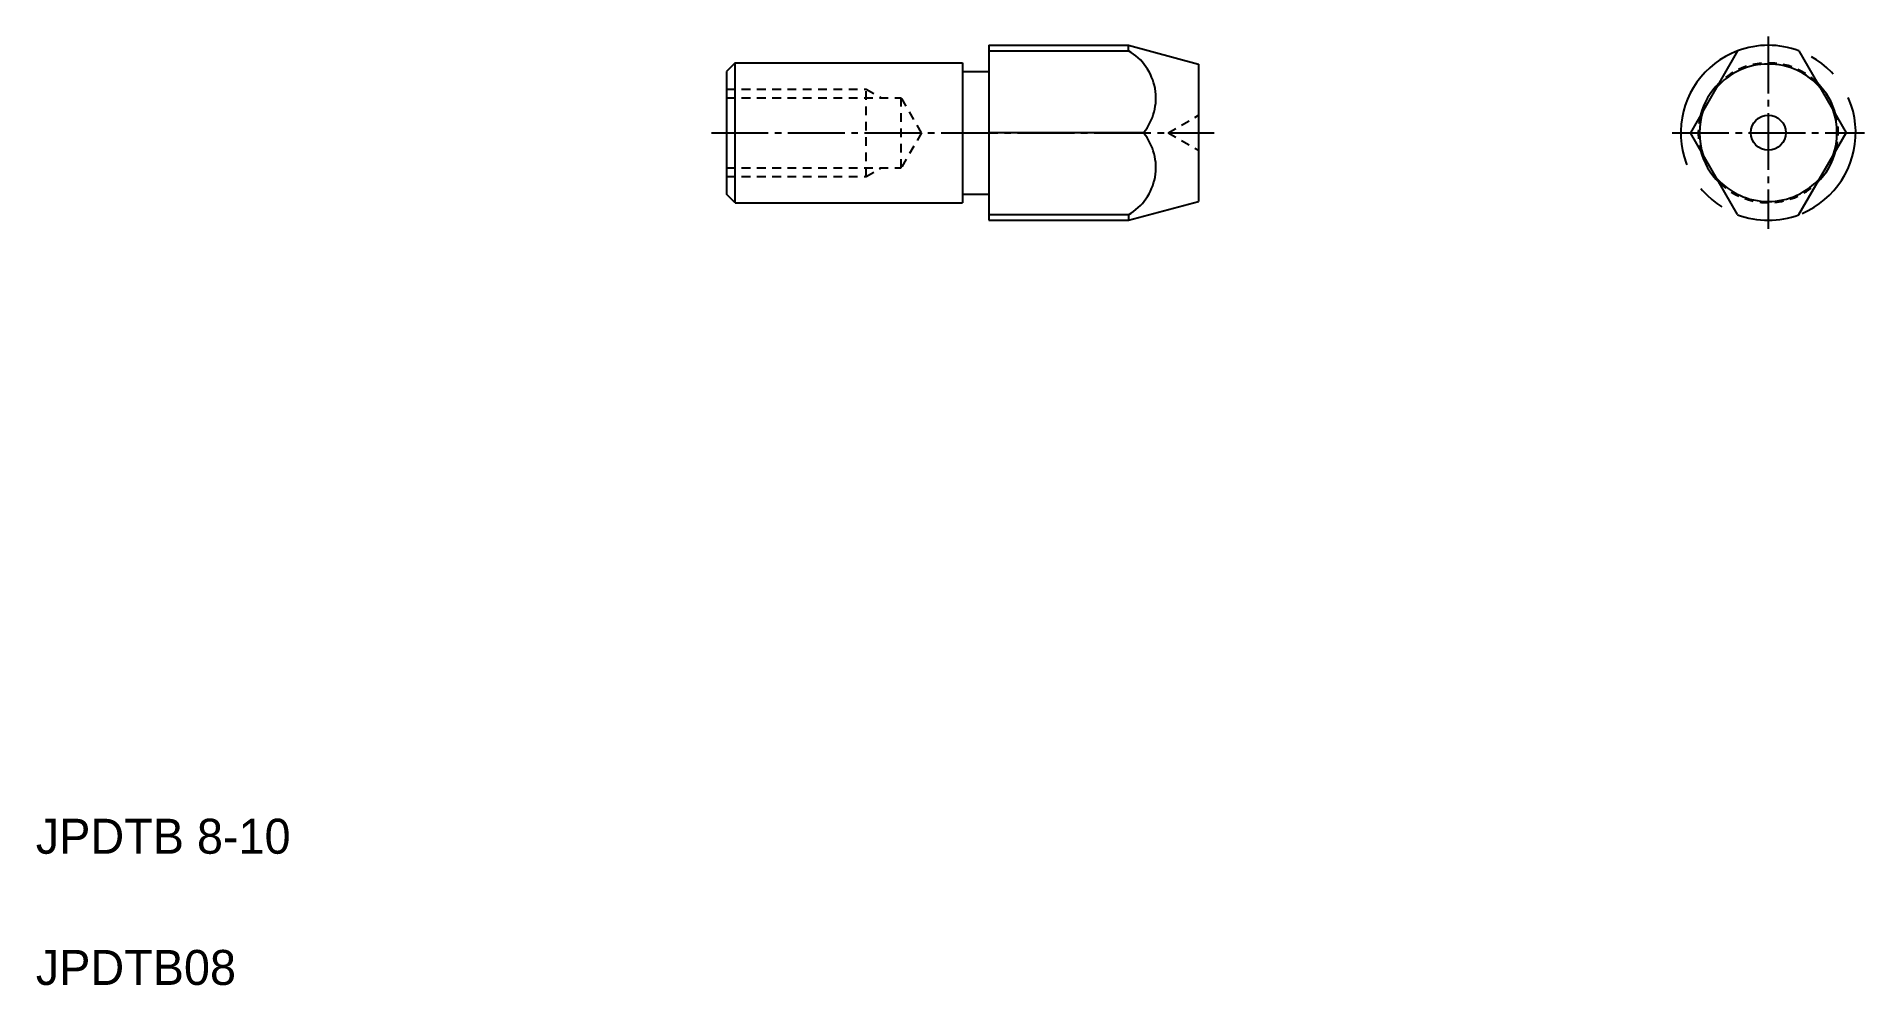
# Model space of a CAD drawing. Extents: x 5 to 110, y 5 to 59.
import ezdxf

# ---------------------------------------------------------------- set-up
doc = ezdxf.new("R2010")
doc.units = 0
doc.header["$LTSCALE"] = 0.25
for name, pattern in [('CENTER', [17.5, 13, -1.5, 1.5, -1.5]), ('DASHED', [3.5, 2, -1.5]), ('PHANTOM', [63.5, 31.75, -6.35, 6.35, -6.35, 6.35, -6.35])]:
    doc.linetypes.add(name, pattern=pattern)
doc.layers.get('0').update_dxf_attribs({"linetype": 'CONTINUOUS'})
doc.layers.add('CENTER', color=1, linetype='CENTER')
doc.styles.get("Standard").update_dxf_attribs({"font": 'txt', "height": 1.6})

msp = doc.modelspace()

# ---------------------------------------------------------------- linework, layer by layer
at = {"linetype": 'CONTINUOUS'}
for p, q in [((59.48, 58.71), (59.48, 48.71)), ((59.48, 58.71), (67.48, 58.71)), ((44.98, 57.71), (44.48, 57.21)), ((44.98, 49.71), (44.98, 57.71)), ((44.98, 57.71), (57.98, 57.71)), ((57.98, 57.71), (57.98, 49.71)), ((71.48, 57.64), (71.48, 49.78)), ((44.48, 57.21), (44.48, 50.21)), ((57.98, 57.21), (59.48, 57.21)), ((44.98, 49.71), (44.48, 50.21)), ((57.98, 50.21), (59.48, 50.21)), ((44.98, 49.71), (57.98, 49.71)), ((59.48, 48.71), (67.48, 48.71))]:
    msp.add_line(p, q, dxfattribs=at)
for p, q in [((67.48, 58.71), (71.48, 57.64)), ((67.48, 58.39), (67.48, 58.71)), ((71.48, 55.67), (71.48, 55.67)), ((71.48, 53.71), (71.48, 53.71)), ((67.48, 48.71), (71.48, 49.78)), ((67.48, 49.03), (67.48, 48.71))]:
    msp.add_line(p, q)
at = {"color": 7, "linetype": 'CONTINUOUS'}
for p, q in [((59.48, 58.39), (67.48, 58.39)), ((102.3, 58.39), (99.6, 53.71)), ((105.8, 58.39), (108.5, 53.71)), ((68.33, 53.71), (59.48, 53.71)), ((102.3, 49.03), (99.6, 53.71)), ((105.8, 49.03), (108.5, 53.71)), ((59.48, 49.03), (67.48, 49.03))]:
    msp.add_line(p, q, dxfattribs=at)
at = {"color": 3, "linetype": 'DASHED'}
for p, q in [((44.48, 56.21), (52.48, 56.21)), ((44.48, 55.71), (54.48, 55.71)), ((52.48, 51.21), (52.48, 56.21)), ((52.48, 56.21), (53.34, 55.71)), ((54.48, 51.71), (54.48, 55.71)), ((55.63, 53.71), (54.48, 55.71)), ((69.74, 53.71), (71.48, 54.71)), ((55.63, 53.71), (54.48, 51.71)), ((69.74, 53.71), (71.48, 52.71)), ((44.48, 51.71), (54.48, 51.71)), ((44.48, 51.21), (52.48, 51.21)), ((52.48, 51.21), (53.34, 51.71))]:
    msp.add_line(p, q, dxfattribs=at)
at = {"color": 7, "linetype": 'CONTINUOUS'}
msp.add_circle((104.05, 53.71), 1, dxfattribs=at)
for radius, start, end in [(5, 69.5127, 110.4873), (4, 134.656, 165.344), (4, 14.656, 45.344), (4, 194.656, 225.344), (4, 314.656, 345.344), (5, 249.5127, 290.4873)]:
    msp.add_arc((104.05, 53.71), radius, start, end, dxfattribs=at)
for centre, radius, start, end in [((65.92, 55.69), 3.12, 320.553, 59.9856), ((104.05, 53.71), 3.93, 40.8934, 139.1066), ((104.05, 53.71), 3.93, 160.8934, 199.1066), ((104.05, 53.71), 3.93, 340.8934, 19.1066), ((65.92, 51.73), 3.12, 300.0144, 39.447), ((104.05, 53.71), 3.93, 220.8934, 319.1066)]:
    msp.add_arc(centre, radius, start, end)
at = {"color": 3, "linetype": 'PHANTOM'}
for start, end in [(110.4873, 247.1146), (292.8854, 69.5127)]:
    msp.add_arc((104.05, 53.71), 5, start, end, dxfattribs=at)
at = {"color": 3, "linetype": 'DASHED'}
for start, end in [(45.344, 134.656), (165.344, 194.656), (345.344, 14.656), (225.344, 314.656)]:
    msp.add_arc((104.05, 53.71), 4, start, end, dxfattribs=at)
at = {"layer": 'CENTER', "color": 1, "linetype": 'CENTER'}
for p, q in [((104.05, 59.21), (104.05, 48.21)), ((43.63, 53.71), (72.38, 53.71)), ((98.55, 53.71), (109.55, 53.71))]:
    msp.add_line(p, q, dxfattribs=at)

# ---------------------------------------------------------------- texts
for s, p in [('JPDTB 8-10', (5, 12.5)), ('JPDTB08', (5, 5))]:
    msp.add_text(s, height=2).set_placement(p)

doc.saveas('drawing.dxf')
